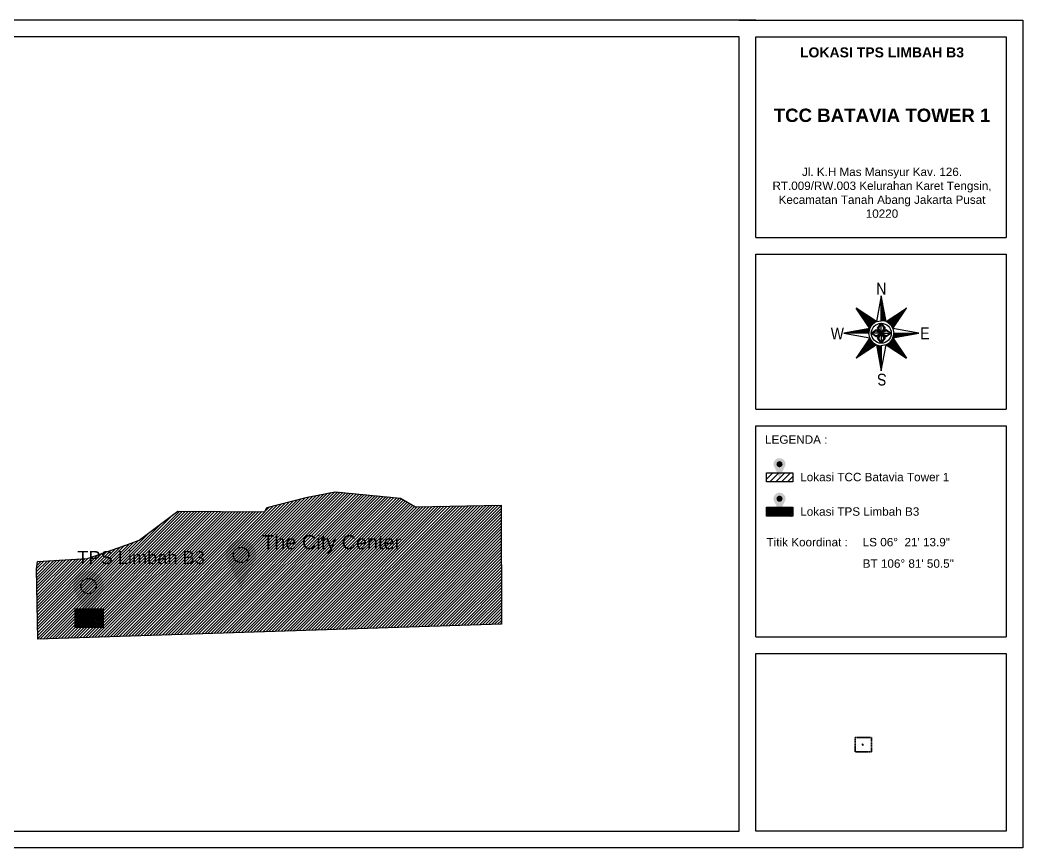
# Model space of a CAD drawing. Header units: millimetres. Extents: x 732789 to 742699, y 13616 to 18897.
# Drawn here: x 736692 to 742699, y 13941 to 18897 of the extents above; entities that cross this region are included whole.
import ezdxf

# ---------------------------------------------------------------- set-up
doc = ezdxf.new("R2010")
doc.units = ezdxf.units.MM
doc.linetypes.add('PHANTOM2', pattern=[1.25, 0.625, -0.125, 0.125, -0.125, 0.125, -0.125])
doc.linetypes.add('PTS_EXT', pattern=[999999, 0, -999999])
for name, color, linetype in [('Area Kawasan', 10, 'Continuous'), ('Area TPS', 2, 'Continuous'), ('Batas Wilayah', 7, 'PHANTOM2')]:
    doc.layers.add(name, color=color, linetype=linetype)
doc.styles.get("Standard").update_dxf_attribs({"font": 'arial.ttf'})

msp = doc.modelspace()

# ---------------------------------------------------------------- hatches: boundary and pattern name
h = msp.add_hatch(color=1)
h.dxf.hatch_style = 1
h.paths.add_polyline_path([(741275.7, 16229, 1.282095), (741205.2, 16229), (741240.5, 16158.5)])
h.paths.add_polyline_path([(741222.2, 16237.9, -1), (741258.7, 16237.9, -1)], flags=16)
at = {"true_color": 0xffffff}
h = msp.add_hatch(color=7, dxfattribs=at)
h.dxf.hatch_style = 1
h.paths.add_polyline_path([(741258.9, 16237.9, 1), (741222.3, 16237.9, 1)])
h = msp.add_hatch()
h.set_pattern_fill('ANSI31', color=1, scale=200)
h.set_pattern_definition([(45, (726308.917, 30533.427), (-17.67767, 17.67767), [])])
h.paths.add_polyline_path([(741319.5, 16186.9), (741162.6, 16186.9), (741162.6, 16132.6), (741319.5, 16132.6)])
h = msp.add_hatch()
h.set_pattern_fill('ANSI31', color=1, scale=100)
h.set_pattern_definition([(45, (726308.917, 30533.427), (-8.838835, 8.838835), [])])
h.paths.add_polyline_path([(739573.8, 15992.8), (739060.5, 15983.2), (738970.2, 16034.8), (738578.9, 16072.9), (738404.5, 16038.7), (738169.4, 15978.2), (738157.5, 15953.8), (737637.5, 15957.4), (737406, 15782.6), (737324.5, 15754.2), (737095.5, 15674.3), (736795.5, 15656.5), (736791, 15611.9), (736798.1, 15190.4), (739575.1, 15281.3)])
h = msp.add_hatch(color=2)
h.dxf.hatch_style = 1
h.paths.add_polyline_path([(741275.7, 16022.5, 1.282095), (741205.2, 16022.5), (741240.5, 15952)])
h.paths.add_polyline_path([(741222.2, 16031.3, -1), (741258.7, 16031.3, -1)], flags=16)
h = msp.add_hatch(color=7, dxfattribs=at)
h.dxf.hatch_style = 1
h.paths.add_polyline_path([(741258.9, 16031.3, 1), (741222.3, 16031.3, 1)])
h = msp.add_hatch(color=1)
h.dxf.hatch_style = 1
h.paths.add_polyline_path([(738103.6, 15672.6, 1.282095), (737926.4, 15672.6), (738015, 15495.4)])
h.paths.add_polyline_path([(737969.2, 15694.9, -1), (738060.8, 15694.9, -1)], flags=16)
h = msp.add_hatch(color=7, dxfattribs=at)
h.dxf.hatch_style = 1
h.paths.add_polyline_path([(738061.3, 15694.9, 1), (737969.3, 15694.9, 1)])
h = msp.add_hatch(color=2)
h.dxf.hatch_style = 1
h.paths.add_polyline_path([(737190.3, 15486.3, 1.282095), (737013.1, 15486.3), (737101.7, 15309)])
h.paths.add_polyline_path([(737055.8, 15508.5, -1), (737147.5, 15508.5, -1)], flags=16)
h = msp.add_hatch(color=7, dxfattribs=at)
h.dxf.hatch_style = 1
h.paths.add_polyline_path([(737148, 15508.6, 1), (737056, 15508.6, 1)])
h = msp.add_hatch()
h.set_pattern_fill('ANSI31', color=2, scale=55.710437)
h.set_pattern_definition([(45, (727263.294, 14666.321), (-4.9241535, 4.9241535), [])])
h.paths.add_polyline_path([(737189.3, 15372.6), (737022.2, 15372.6), (737022.2, 15260), (737189.3, 15260)])
h = msp.add_hatch()
h.set_pattern_fill('ANSI31', color=1, scale=0.82735)
h.set_pattern_definition([(45, (741732.53122, 14553.67571), (-0.0731281, 0.0731281), [])])
h.paths.add_polyline_path([(741741.6, 14560.1), (741741.1, 14560.7), (741740.2, 14561.6), (741738.2, 14563.3), (741736.7, 14560.6), (741736.6, 14560.5), (741736.1, 14559.7), (741735.9, 14558.5), (741735.8, 14557.6), (741737, 14557.3), (741737.1, 14557.5), (741737.5, 14557.4), (741737.6, 14557.5), (741737.6, 14557.7), (741738.9, 14557.9), (741738.9, 14557), (741739.5, 14556.8), (741739.5, 14556.7), (741739.8, 14556.1), (741740.1, 14555.5), (741740.2, 14555.6), (741740.3, 14555.7), (741739.9, 14556.3), (741739.8, 14556.5), (741739.8, 14556.6), (741740.8, 14556.8), (741740.8, 14558.2), (741741.1, 14558.3), (741741.5, 14557.6), (741741.9, 14558.6), (741742, 14559.4)])
h.paths.add_polyline_path([(741741.6, 14558.2), (741741.7, 14558.2), (741741.6, 14558.2), (741741.6, 14558.2), (741741.6, 14558.1), (741741.6, 14558.1), (741741.6, 14558.2), (741741.6, 14558.2), (741741.6, 14558.2), (741741.6, 14558.2)], flags=16)
h.paths.add_polyline_path([(741739.1, 14562.2), (741738.9, 14562.2), (741738.9, 14562.4), (741739.1, 14562.4)], flags=16)
at = {"layer": 'Area TPS'}
h = msp.add_hatch(dxfattribs=at)
h.set_pattern_fill('ANSI31', color=256, scale=50)
h.set_pattern_definition([(45, (735203.8447, 12415.6047), (-4.4194174, 4.4194174), [])])
h.paths.add_polyline_path([(741319.5, 15980.4), (741162.6, 15980.4), (741162.6, 15926.1), (741319.5, 15926.1)])

# ---------------------------------------------------------------- linework, layer by layer
at = {"linetype": 'Continuous'}
for p, q in [((741878.6, 17091.4), (741850.3, 17246.8)), ((741850.3, 17096.9), (741850.3, 17246.8)), ((741852.6, 17096.9), (741852.6, 17234.4)), ((741858.6, 17096.5), (741858.6, 17201.5)), ((741822.1, 17091.4), (741700.5, 17171.9)), ((741780.9, 17050.3), (741700.5, 17171.9)), ((741797.3, 17075), (741700.5, 17171.9)), ((741793.3, 17070.6), (741717, 17146.8)), ((741801.7, 17079.1), (741725.5, 17155.3)), ((741789.5, 17065.8), (741733.6, 17121.8)), ((741806.5, 17082.8), (741750.6, 17138.7)), ((741811.6, 17086.1), (741775.6, 17122.1)), ((741864.6, 17095.6), (741864.6, 17168.5)), ((741870.6, 17094.1), (741870.6, 17135.5)), ((741878.6, 17091.4), (742000.2, 17171.9)), ((741889, 17086.1), (741925, 17122.1)), ((741894.1, 17082.8), (741950.1, 17138.7)), ((741898.9, 17079.1), (741975.1, 17155.3)), ((741903.3, 17075), (742000.2, 17171.9)), ((741907.4, 17070.6), (741983.6, 17146.8)), ((741911.1, 17065.8), (741967, 17121.8)), ((741919.7, 17050.3), (742000.2, 17171.9)), ((741786.2, 17060.7), (741750.2, 17096.7)), ((741783.2, 17055.2), (741766.8, 17071.6)), ((741817.1, 17089.2), (741800.7, 17105.5)), ((741827.8, 17052), (741850.3, 17081.9)), ((741835.3, 17052), (741850.3, 17081.9)), ((741850.3, 17081.9), (741872.8, 17052)), ((741876.5, 17092.2), (741876.5, 17102.6)), ((741883.6, 17089.2), (741900, 17105.5)), ((741914.5, 17060.7), (741950.5, 17096.7)), ((741917.5, 17055.2), (741933.9, 17071.6)), ((741780.9, 17050.3), (741625.5, 17022)), ((741775.4, 17022), (741625.5, 17022)), ((741775.4, 17024.2), (741637.9, 17024.2)), ((741775.8, 17030.2), (741670.9, 17030.2)), ((741776.8, 17036.2), (741703.8, 17036.2)), ((741778.2, 17042.2), (741736.8, 17042.2)), ((741780.1, 17048.2), (741769.8, 17048.2)), ((741790.4, 17022), (741820.3, 17044.5)), ((741820.3, 17007), (741790.4, 17022)), ((741820.3, 16999.5), (741790.4, 17022)), ((741820.3, 17044.5), (741850.3, 17022)), ((741850.3, 17022), (741820.3, 17007)), ((741850.3, 17022), (741820.3, 16999.5)), ((741850.3, 17022), (741827.8, 17052)), ((741827.8, 16992), (741850.3, 17022)), ((741850.3, 17022), (741835.3, 17052)), ((741872.8, 17052), (741850.3, 17022)), ((741850.3, 17022), (741880.3, 17044.5)), ((741880.3, 17037), (741850.3, 17022)), ((741850.3, 17022), (741865.3, 16992)), ((741850.3, 17022), (741872.8, 16992)), ((741880.3, 16999.5), (741850.3, 17022)), ((741880.3, 17044.5), (741910.3, 17022)), ((741910.3, 17022), (741880.3, 17037)), ((741910.3, 17022), (741880.3, 16999.5)), ((741919.7, 16993.7), (742075.1, 17022)), ((741922.5, 17001.8), (741963.8, 17001.8)), ((741923.9, 17007.8), (741996.8, 17007.8)), ((741924.8, 17013.8), (742029.8, 17013.8)), ((741925.2, 17019.8), (742062.8, 17019.8)), ((741925.3, 17022), (742075.1, 17022)), ((741780.9, 16993.7), (741700.5, 16872.1)), ((741797.3, 16969), (741700.5, 16872.1)), ((741822.1, 16952.6), (741700.5, 16872.1)), ((741793.3, 16973.4), (741717, 16897.2)), ((741801.7, 16964.9), (741725.5, 16888.7)), ((741789.5, 16978.2), (741733.6, 16922.2)), ((741786.2, 16983.3), (741750.2, 16947.3)), ((741806.5, 16961.2), (741750.6, 16905.3)), ((741783.2, 16988.8), (741766.8, 16972.4)), ((741811.6, 16957.8), (741775.6, 16921.9)), ((741817.1, 16954.8), (741800.7, 16938.4)), ((741822.1, 16952.6), (741850.3, 16797.2)), ((741824.1, 16951.8), (741824.1, 16941.4)), ((741850.3, 16962.1), (741827.8, 16992)), ((741830.1, 16949.8), (741830.1, 16908.5)), ((741836.1, 16948.4), (741836.1, 16875.5)), ((741842.1, 16947.5), (741842.1, 16842.5)), ((741848.1, 16947.1), (741848.1, 16809.6)), ((741865.3, 16992), (741850.3, 16962.1)), ((741872.8, 16992), (741850.3, 16962.1)), ((741850.3, 16947.1), (741850.3, 16797.2)), ((741878.6, 16952.6), (742000.2, 16872.1)), ((741883.6, 16954.8), (741900, 16938.4)), ((741889, 16957.8), (741925, 16921.9)), ((741894.1, 16961.2), (741950.1, 16905.3)), ((741898.9, 16964.9), (741975.1, 16888.7)), ((741903.3, 16969), (742000.2, 16872.1)), ((741907.4, 16973.4), (741983.6, 16897.2)), ((741911.1, 16978.2), (741967, 16922.2)), ((741914.5, 16983.3), (741950.5, 16947.3)), ((741917.5, 16988.8), (741933.9, 16972.4)), ((741919.7, 16993.7), (742000.2, 16872.1)), ((741920.5, 16995.8), (741930.9, 16995.8))]:
    msp.add_line(p, q, dxfattribs=at)
for points in [[(741098.6, 18896.7), (735415.1, 18896.7)], [(740998.6, 18896.7), (742698.6, 18896.7), (742698.6, 18626.6)], [(742698.6, 18796.7), (742698.6, 13940.8), (735415.1, 13940.8)], [(735515.1, 14040.8), (740998.6, 14040.8), (740998.6, 18796.7)], [(740998.6, 18626.6), (740998.6, 18796.7), (735515.1, 18796.7)], [(740998.6, 14040.8), (740998.6, 18796.7)], [(740998.6, 18626.6), (740998.6, 18796.7)], [(741098.6, 17594.8), (741098.6, 18796.7)], [(741098.6, 18626.6), (741098.6, 18796.7)], [(741098.6, 18796.7), (742598.6, 18796.7), (742598.6, 18626.6)], [(741098.6, 17594.8), (741098.6, 18796.7)], [(741098.6, 18626.6), (741098.6, 18796.7)], [(741098.6, 18796.7), (742598.6, 18796.7)], [(741098.6, 18796.7), (742598.6, 18796.7)], [(742598.6, 18796.7), (742598.6, 17594.8)], [(741098.6, 17594.8), (742598.6, 17594.8)], [(741098.6, 16568.4), (741098.6, 17494.8)], [(741098.6, 16568.4), (741098.6, 17494.8)], [(741098.6, 17494.8), (742598.6, 17494.8)], [(742598.6, 17494.8), (742598.6, 16568.4)], [(741098.6, 16568.4), (742598.6, 16568.4)], [(741098.6, 15204.9), (741098.6, 16468.4)], [(741098.6, 15204.9), (741098.6, 16468.4)], [(741098.6, 16468.4), (742598.6, 16468.4)], [(742598.6, 16468.4), (742598.6, 15204.9)], [(736798.1, 15190.4), (736791, 15611.9), (736795.5, 15656.5), (737095.5, 15674.3), (737324.5, 15754.2), (737406, 15782.6), (737637.5, 15957.4), (738157.5, 15953.8), (738169.4, 15978.2), (738404.5, 16038.7), (738578.9, 16072.9), (738970.2, 16034.8), (739060.5, 15983.2), (739573.8, 15992.8), (739575.1, 15281.3), (736798.1, 15190.4)], [(741098.6, 15204.9), (742598.6, 15204.9)], [(741098.6, 14040.8), (741098.6, 15104.9)], [(742598.6, 15104.9), (742598.6, 14040.8), (741098.6, 14040.8), (741098.6, 15104.9)], [(741098.6, 15104.9), (742598.6, 15104.9)]]:
    msp.add_lwpolyline(points)
at = {"linetype": 'PTS_EXT'}
msp.add_lwpolyline([(741700.5, 17171.9), (741780.9, 17050.3), (741625.5, 17022), (741780.9, 16993.7), (741700.5, 16872.1), (741822.1, 16952.6), (741850.3, 16797.2), (741878.6, 16952.6), (742000.2, 16872.1), (741919.7, 16993.7), (742075.1, 17022), (741919.7, 17050.3), (742000.2, 17171.9), (741878.6, 17091.4), (741850.3, 17246.8), (741822.1, 17091.4)], close=True, dxfattribs=at)
at = {"linetype": 'Continuous'}
for points in [[(741850.3, 17246.8), (741822.1, 17091.4), (741850.3, 17096.9), (741850.3, 17246.8)], [(741850.3, 17022), (741850.3, 17081.9), (741865.3, 17052), (741850.3, 17022)], [(741625.5, 17022), (741780.9, 16993.7), (741775.4, 17022), (741625.5, 17022)], [(741850.3, 17022), (741790.4, 17022), (741820.3, 17037), (741850.3, 17022)], [(741850.3, 17022), (741850.3, 16962.1), (741835.3, 16992), (741850.3, 17022)], [(741850.3, 17022), (741910.3, 17022), (741880.3, 17007), (741850.3, 17022)], [(742075.1, 17022), (741919.7, 17050.3), (741925.3, 17022), (742075.1, 17022)], [(741850.3, 16797.2), (741878.6, 16952.6), (741850.3, 16947.1), (741850.3, 16797.2)]]:
    msp.add_lwpolyline(points, close=True, dxfattribs=at)
at = {"color": 1}
msp.add_lwpolyline([(741162.6, 16186.9), (741319.5, 16186.9), (741319.5, 16132.6), (741162.6, 16132.6)], close=True, dxfattribs=at)
for points in [[(741162.6, 15980.4), (741319.5, 15980.4), (741319.5, 15926.1), (741162.6, 15926.1)], [(737022.2, 15372.6), (737189.3, 15372.6), (737189.3, 15260), (737022.2, 15260)]]:
    msp.add_lwpolyline(points, close=True)
at = {"linetype": 'Continuous'}
msp.add_circle((741850.3, 17022), 59.9, dxfattribs=at)
for centre in [(738015.3, 15694.9), (737102, 15508.6)]:
    msp.add_circle(centre, 46)
for start, end in [(112.151, 157.849), (67.8485, 90), (22.1515, 67.8486), (157.849, 180), (337.849, 0), (202.151, 247.849), (247.849, 270), (292.151, 337.849)]:
    msp.add_arc((741850.3, 17022), 74.9, start, end, dxfattribs=at)
at = {"layer": 'Area Kawasan'}
msp.add_lwpolyline([(741739.5, 14556.7), (741739.8, 14556.1), (741740.1, 14555.5), (741740.3, 14555.7), (741739.9, 14556.3), (741739.8, 14556.5), (741739.8, 14556.6), (741740.8, 14556.8), (741740.8, 14558.2), (741741.1, 14558.3), (741741.5, 14557.6), (741741.9, 14558.6), (741742, 14559.4), (741741.6, 14560.1), (741741.1, 14560.7), (741740.2, 14561.6), (741738.2, 14563.3), (741736.7, 14560.6), (741736.6, 14560.5), (741736.1, 14559.7), (741735.9, 14558.5), (741735.8, 14557.6), (741737, 14557.3), (741737.1, 14557.5), (741737.5, 14557.4), (741737.6, 14557.5), (741737.6, 14557.7), (741738.9, 14557.9), (741738.9, 14557), (741739.5, 14556.8), (741739.5, 14556.7)], dxfattribs=at)
at = {"layer": 'Batas Wilayah', "color": 242, "lineweight": 35, "true_color": 0xcd2027}
msp.add_lwpolyline([(741693.3, 14602.2), (741791.1, 14602.2), (741790.7, 14516.8), (741693, 14516.8)], close=True, dxfattribs=at)

# ---------------------------------------------------------------- texts
at = {"linetype": 'Continuous', "width": 0.85}
for s, rotation, p in [('N', 0, (741820, 17253.4)), ('S', 180, (741882.1, 16779.6))]:
    msp.add_text(s, height=70.5, rotation=rotation, dxfattribs=at).set_placement(p)
for s, p in [('W', (741547.6, 16984.9)), ('E', (742083.8, 16986.1))]:
    msp.add_text(s, height=70.5, dxfattribs=at).set_placement(p)
for s, height, p in [('LEGENDA :', 50.2, (741153.8, 16360.4)), ('Lokasi TCC Batavia Tower 1', 50.203, (741364.7, 16136)), ('Lokasi TPS Limbah B3', 50.203, (741364.7, 15929.4)), ('Titik Koordinat :', 50.203, (741162.7, 15746.3)), ('LS 06°  21\' 13.9"', 50.203, (741738.8, 15746.3)), ('BT 106° 81\' 50.5"', 50.203, (741738.8, 15618.1))]:
    msp.add_text(s, height=height).set_placement(p)
at = {"color": 7, "true_color": 0xffffff}
for s, height, p in [('The City Center ', 85.025, (738142.6, 15728.7)), ('TPS Limbah B3', 77.979, (737035.5, 15640.1))]:
    msp.add_text(s, height=height, dxfattribs=at).set_placement(p)
at = {"attachment_point": 1}
for s, width, gutter_width, insert, char_height in [('\\pxqc;{\\fArial|b1|i0|c0|p34;\\H0.909x;LOKASI TPS LIMBAH B3\\H1.66666x; \\P\\H0.8x;\\P\\PTCC BATAVIA TOWER 1\\fArial|b0|i0|c0|p34;\\H0.82508x;\\P\\P\\P\\H0.7575x;Jl. K.H Mas Mansyur Kav. 126. RT.009/RW.003 Kelurahan Karet Tengsin, Kecamatan Tanah Abang Jakarta Pusat 10220}', 1441.997, 330, (741133.4, 18733.3), 66.0064), ('Lokasi TPS LB3', 0.557, 32338.3, (741186.5, 17364.7), 0.557)]:
    msp.add_mtext_dynamic_manual_height_columns(s, width=width, gutter_width=gutter_width, heights=[0], dxfattribs=dict(at, insert=insert, char_height=char_height))

doc.saveas('drawing.dxf')
